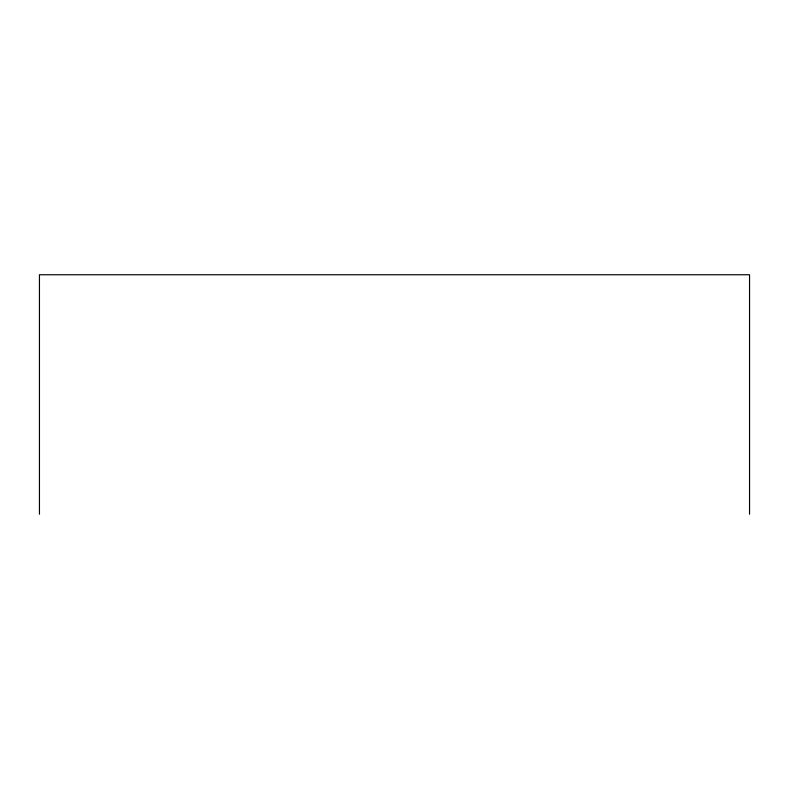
<?xml version="1.0" encoding="UTF-8"?>
<svg xmlns="http://www.w3.org/2000/svg" width="789" height="789" viewBox="0 0 789 789"><rect width="100%" height="100%" fill="white"/><g stroke="black" fill="none" stroke-linecap="round" stroke-linejoin="round"><path stroke-width="1.18" d="M749.55 514.25L749.55 274.75L39.45 274.75L39.45 514.25"/></g></svg>
